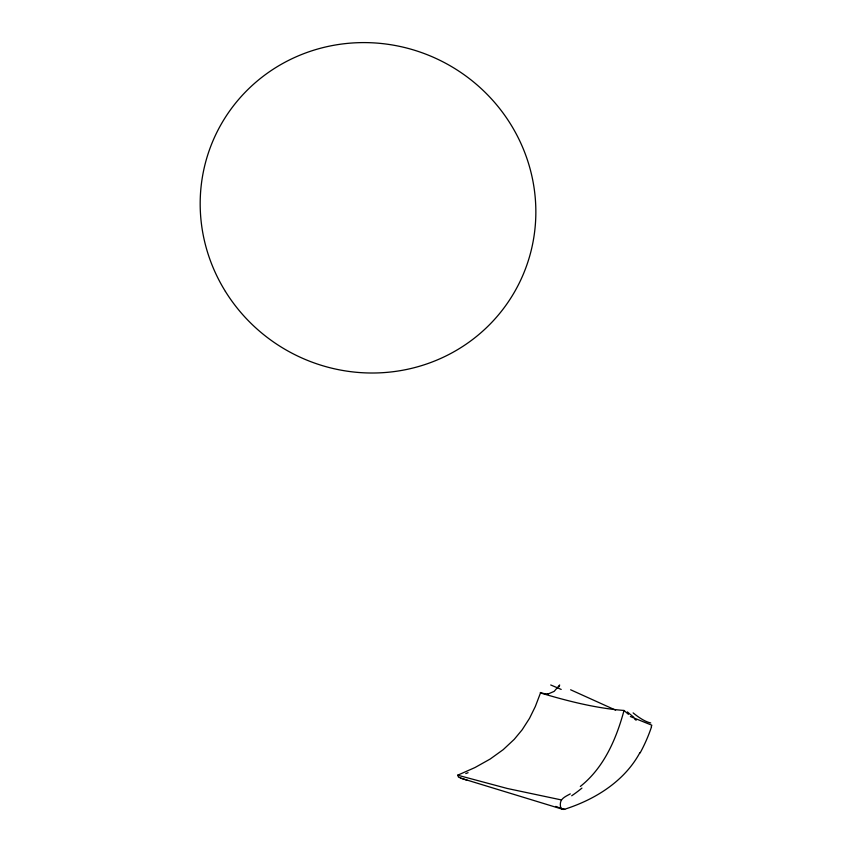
<?xml version="1.0" encoding="UTF-8"?>
<svg xmlns="http://www.w3.org/2000/svg" width="852" height="852" viewBox="0 0 852 852"><rect width="100%" height="100%" fill="white"/><g stroke="black" fill="none" stroke-linecap="round" stroke-linejoin="round"><path stroke-width="1.28" d="M570.297 793.894C563.491 797.515 559.157 799.421 560.573 807.1C560.701 808.857 562.608 809.581 564.141 809.4C594.643 799.772 624.25 781.572 639.863 752.721M460.676 777.929L458.536 777.184L457.684 775.203L475.001 767.535L490.177 759.036L503.244 749.622L514.257 739.323L522.169 729.781L529.518 718.342L535.322 706.521L540.498 692.953C567.783 701.089 595.559 708.193 624.026 710.472C616.337 738.897 604.004 767.663 580.329 786.439M559.05 686.787L559.647 684.997L554.151 691.377L548.198 693.943M651.279 726.777L651.812 725.201L630.373 716.543M560.744 799.794L507.345 788.494L457.684 775.203M562.629 809.283L461.507 778.387M562.735 808.708L564.738 809.357M555.76 806.418L557.751 807.078M558.752 807.408L561.745 808.378M460.453 778.004L467.524 780.421M570.627 689.779L615.602 710.121M636.167 720.206L634.729 719.226M628.446 714.349L624.026 710.472M633.792 717.171A217.633 39.874 61.2 0 1 627.381 711.91M650.726 722.954A225.993 43.303 62.5 0 1 633.132 712.89M651.514 726.862A171.561 167.301 32.3 0 1 640.161 752.88M581.937 788.089A111.836 98.363 -23.8 0 1 571.703 795.768M550.722 684.976A267.858 43.175 18.3 0 1 561.202 689.438M548.113 693.752A239.934 47.925 63.2 0 1 540.296 692.506M468.089 772.689A265.909 23.441 -39.2 0 1 465.788 773.573M225.418 291.448A168.952 164.074 28.7 0 0 515.971 289.371A168.952 164.074 28.7 0 0 362.664 42.6A168.952 164.074 28.7 0 0 225.418 291.448"/></g></svg>
